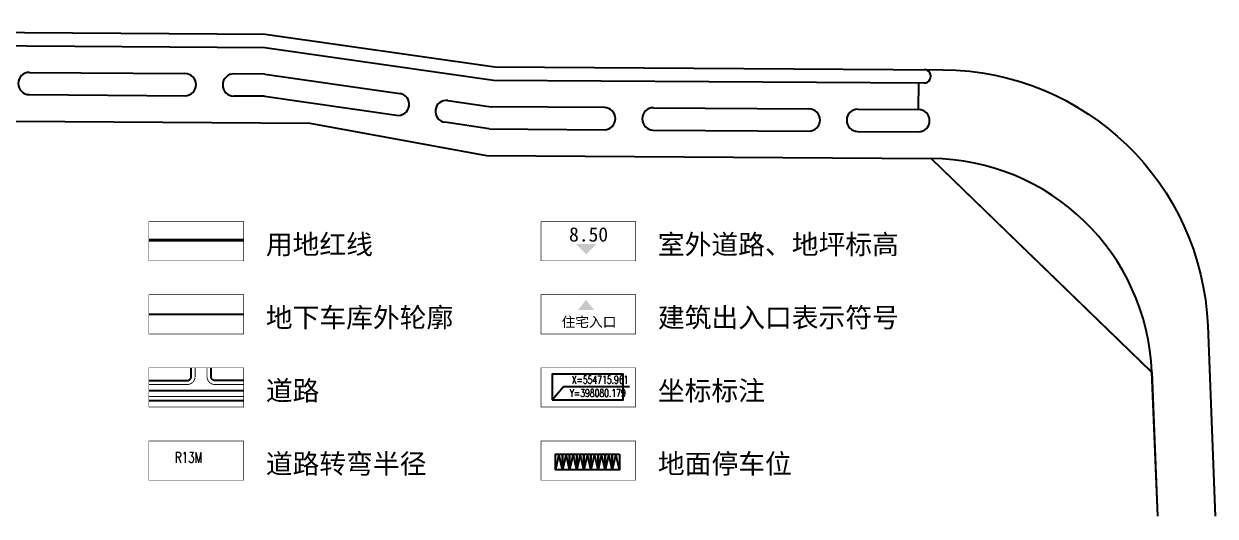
# Model space of a CAD drawing. Header units: inches. Extents: x 12502 to 585460, y 5002 to 415502.
# Drawn here: x 378289 to 512279, y 5002 to 60387 of the extents above; entities that cross this region are included whole.
import ezdxf

# ---------------------------------------------------------------- set-up
doc = ezdxf.new("R2010")
doc.units = ezdxf.units.IN
doc.header["$MEASUREMENT"] = 0
for name, pattern in [('ACAD_ISO04W100', [30, 24, -3, 0, -3]), ('DASH', [0.35, 0.25, -0.1]), ('PHANTOM2', [31.75, 15.875, -3.175, 3.175, -3.175, 3.175, -3.175])]:
    doc.linetypes.add(name, pattern=pattern)
for name, color, linetype in [('DIM_COOR', 3, 'Continuous'), ('DL_道路中线_支路网_', 4, 'ACAD_ISO04W100'), ('DL_道路红线_干道网_', 6, 'Continuous'), ('PUB_DIM', 3, 'Continuous'), ('PUB_TEXT', 7, 'Continuous'), ('地下轮廓', 5, 'Continuous'), ('建筑', 6, 'Continuous'), ('建筑编号', 7, 'Continuous'), ('标准', 7, 'Continuous'), ('用地', 1, 'Continuous'), ('车位', 40, 'Continuous'), ('道路', 2, 'Continuous')]:
    doc.layers.add(name, color=color, linetype=linetype)
doc.styles.add('_TCH_DIM', font='SIMPLEX', dxfattribs={"bigfont": 'GBCBIG'})
doc.styles.add('宋体', font='')
doc.styles.get('宋体').set_extended_font_data('SimSun')

# ---------------------------------------------------------------- blocks, each defined once
blk = doc.blocks.new('A$C6A617483')
at = {"layer": '车位', "linetype": 'ByBlock'}
blk.add_lwpolyline([(0, 5500), (0, 0), (2500, 0), (2500, 5500), (0, 5500)], close=True, dxfattribs=at)
blk.add_lwpolyline([(0, 0), (1250, 5500), (2500, 0)], dxfattribs=at)

msp = doc.modelspace()

# ---------------------------------------------------------------- hatches: boundary and pattern name
msp.add_hatch(color=256).paths.add_polyline_path([(441535.7, 34456.6), (442687.7, 35608.6), (440383.7, 35608.6)])
at = {"layer": '标准'}
msp.add_hatch(color=256, dxfattribs=at).paths.add_polyline_path([(441517.1, 29326.7), (440611.4, 28187.5), (442438.3, 28200)])

# ---------------------------------------------------------------- linework, layer by layer
at = {"const_width": 66.2}
for points in [[(403005.1, 38140.1), (392346, 38140.1), (392346, 33724.9), (403005.1, 33724.9)], [(447099.9, 38140.1), (436440.8, 38140.1), (436440.8, 33724.9), (447099.9, 33724.9)], [(403005.1, 29915), (392346, 29915), (392346, 25499.8), (403005.1, 25499.8)], [(447099.9, 29915), (436440.8, 29915), (436440.8, 25499.8), (447099.9, 25499.8)], [(403005.1, 21689.8), (392346, 21689.8), (392346, 17274.7), (403005.1, 17274.7)], [(447099.9, 21689.8), (436440.8, 21689.8), (436440.8, 17274.7), (447099.9, 17274.7)], [(403005.1, 13464.7), (392346, 13464.7), (392346, 9049.5), (403005.1, 9049.5)], [(447099.9, 13464.7), (436440.8, 13464.7), (436440.8, 9049.5), (447099.9, 9049.5)]]:
    msp.add_lwpolyline(points, close=True, dxfattribs=at)
at = {"layer": 'DIM_COOR', "color": 3, "linetype": 'Continuous'}
for p, q in [((437697.3, 18084.4), (439001.8, 19604.7)), ((439001.8, 19604.7), (446426.8, 19604.7))]:
    msp.add_line(p, q, dxfattribs=at)
at = {"layer": 'DL_道路中线_支路网_', "color": 8}
msp.add_line((392346, 19136.3), (403005.1, 19136.3), dxfattribs=at)
at = {"layer": 'DL_道路红线_干道网_', "color": 8}
for p, q in [((378920, 54921.6), (396411, 54793.8)), ((405388.2, 54741.1), (401919.5, 54764.7)), ((405388.2, 54741.1), (420571.1, 52549.9)), ((478917.1, 50739.5), (478937.5, 53739.4)), ((378903, 52421.7), (396548.5, 52301.3)), ((405371.2, 52241.1), (401902.4, 52264.8)), ((405371.2, 52241.1), (420217.4, 50098.5)), ((425991.7, 51767.6), (430843.5, 51067.4)), ((443584.6, 50971.9), (430843.5, 51067.4)), ((449093.1, 50942.9), (466584.1, 50815.1)), ((472092.5, 50786), (478917.1, 50739.5)), ((430608.4, 48568.9), (425637.9, 49316.2)), ((430608.4, 48568.9), (443722.1, 48479.5)), ((449076, 48443), (466721.6, 48322.6)), ((449076, 48443), (466721.6, 48322.6)), ((472075.5, 48286.1), (478917.1, 48239.4)), ((505135.3, 21213.8), (480325.1, 45229.7)), ((505143.1, 21213.8), (480333, 45229.7)), ((505135.3, 21213.8), (505773.5, 5002.1)), ((505143.1, 21213.8), (505781.4, 5002.1))]:
    msp.add_line(p, q, dxfattribs=at)
msp.add_lwpolyline([(218712, 5002.1), (217349.9, 39600.3, -0.42780127), (237470.9, 60386.5), (405418.9, 59241), (431266.6, 55564.6), (481663.9, 55220.8, -0.40075429), (511436, 26401.7), (512278.6, 5002.1)], format="xyb", dxfattribs=at)
for points in [[(239693.7, 58871.3), (405408.6, 57741), (431125.6, 54065.5), (479539.5, 53735.3)], [(239635.7, 50371.5), (410438.2, 49206.5), (430326.3, 45570.8), (480325.1, 45229.7)], [(239643.6, 50371.5), (410446.1, 49206.5), (430334.2, 45570.7), (480333, 45229.7)]]:
    msp.add_lwpolyline(points, dxfattribs=at)
for centre, radius, start, end in [((479544.6, 54485.3), 750, 269.609202, 89.609202), ((378911.5, 53671.7), 1250, 89.609202, 269.609202), ((396411, 53543.8), 1250, 270, 90), ((396411, 53543.8), 1250, 270, 90), ((401910.9, 53514.8), 1250, 89.609202, 269.609202), ((420394.2, 51324.2), 1238.4, 261.787774, 81.787774), ((425814.8, 50541.9), 1238.4, 81.787774, 261.787774), ((443584.6, 49721.9), 1250, 270, 90), ((449084.5, 49692.9), 1250, 89.609202, 269.609202), ((466584.1, 49565), 1250, 270, 90), ((466584.1, 49565), 1250, 270, 90), ((472084, 49536.1), 1250, 89.609202, 269.609202), ((478917.1, 49489.5), 1250, 270, 90), ((480162.5, 20230.3), 25000, 2.254577, 89.609202)]:
    msp.add_arc(centre, radius, start, end, dxfattribs=at)
at = {"layer": 'PUB_DIM'}
msp.add_lwpolyline([(394894.7, 10498, 0, 0, 0), (399694.7, 10498, 264, 0, 0), (400494.7, 10498, 0, 0, 0)], format="xyseb", dxfattribs=at)
at = {"layer": '地下轮廓', "linetype": 'DASH', "ltscale": 3, "const_width": 200}
msp.add_lwpolyline([(392346, 27707.4), (403005.1, 27707.4)], dxfattribs=at)
at = {"layer": '建筑', "linetype": 'Continuous'}
msp.add_lwpolyline([(437697.3, 18084.4), (445697.3, 18084.4), (445697.3, 20964.4), (437697.3, 20964.4)], close=True, dxfattribs=at)
at = {"layer": '用地', "color": 1, "linetype": 'PHANTOM2', "ltscale": 0.04, "const_width": 320}
msp.add_lwpolyline([(392346, 36057.8), (403005.1, 36057.8)], dxfattribs=at)
at = {"layer": '道路', "linetype": 'Continuous'}
msp.add_line((392346, 18016.3), (403005.1, 18016.3), dxfattribs=at)
at = {"layer": '道路', "linetype": 'Continuous', "const_width": 96}
for points in [[(392346, 19808.3), (396654.5, 19808.3, 0.41422203), (397550.5, 20704.4), (397550.5, 21689.8)], [(403005.1, 19808.3), (399790.4, 19808.3, -0.41422203), (398894.4, 20704.4), (398894.5, 21689.8)]]:
    msp.add_lwpolyline(points, format="xyb", dxfattribs=at)
at = {"layer": '道路', "linetype": 'Continuous'}
for points in [[(392346, 20256.3), (396654.5, 20256.3, 0.41422203), (397102.5, 20704.4), (397102.5, 21689.8)], [(403005.1, 20256.3), (399790.4, 20256.3, -0.41422203), (399342.4, 20704.4), (399342.5, 21689.8)]]:
    msp.add_lwpolyline(points, format="xyb", dxfattribs=at)
at = {"layer": '道路', "linetype": 'Continuous', "const_width": 96}
msp.add_lwpolyline([(392346, 18464.3), (403005.1, 18464.3)], dxfattribs=at)

# ---------------------------------------------------------------- block references
at = {"layer": '车位', "linetype": 'ByBlock', "xscale": -0.3199999988079071, "yscale": 0.3199999988079071, "zscale": 0.3200000000000001}
for p in [(438876.3, 10203.6), (439676.3, 10203.6), (440476.3, 10203.6), (441276.3, 10203.6), (442076.3, 10203.6), (442876.3, 10203.6), (443676.3, 10203.6), (444476.3, 10203.6), (445276.3, 10203.6)]:
    msp.add_blockref('A$C6A617483', p, dxfattribs=at)

# ---------------------------------------------------------------- texts
at = {"style": '宋体'}
msp.add_text('8.50', height=1612.8, dxfattribs=at).set_placement((439610.2, 35892, -1005.5))
at = {"layer": 'PUB_DIM', "color": 7, "style": '_TCH_DIM', "width": 0.705882}
msp.add_text('R13M', height=1190, dxfattribs=at).set_placement((395294.7, 11003))
at = {"layer": 'PUB_TEXT', "color": 3, "linetype": 'Continuous', "style": '_TCH_DIM', "width": 0.705882}
for s, p in [('X=554715.961', (439916.8, 19904.7)), ('Y=398080.179', (439676.8, 18412.2))]:
    msp.add_text(s, height=892.5, dxfattribs=at).set_placement(p)
at = {"layer": '建筑编号', "color": 0, "linetype": 'Continuous', "style": '宋体'}
msp.add_text('住宅入口', height=1128.96, dxfattribs=at).set_placement((438774.2, 26287.1, -703.8))
at = {"layer": '标准', "color": 0, "linetype": 'Continuous', "style": '宋体'}
for s, p in [('用地红线', (405506.9, 34471)), ('室外道路、地坪标高', (449601.7, 34471)), ('地下车库外轮廓', (405506.9, 26245.9)), ('建筑出入口表示符号', (449601.7, 26245.9)), ('道路', (405506.9, 18020.8)), ('坐标标注', (449601.7, 18020.8)), ('道路转弯半径', (405506.9, 9795.6)), ('地面停车位', (449601.7, 9795.6))]:
    msp.add_text(s, height=2207.59, dxfattribs=at).set_placement(p)

doc.saveas('drawing.dxf')
